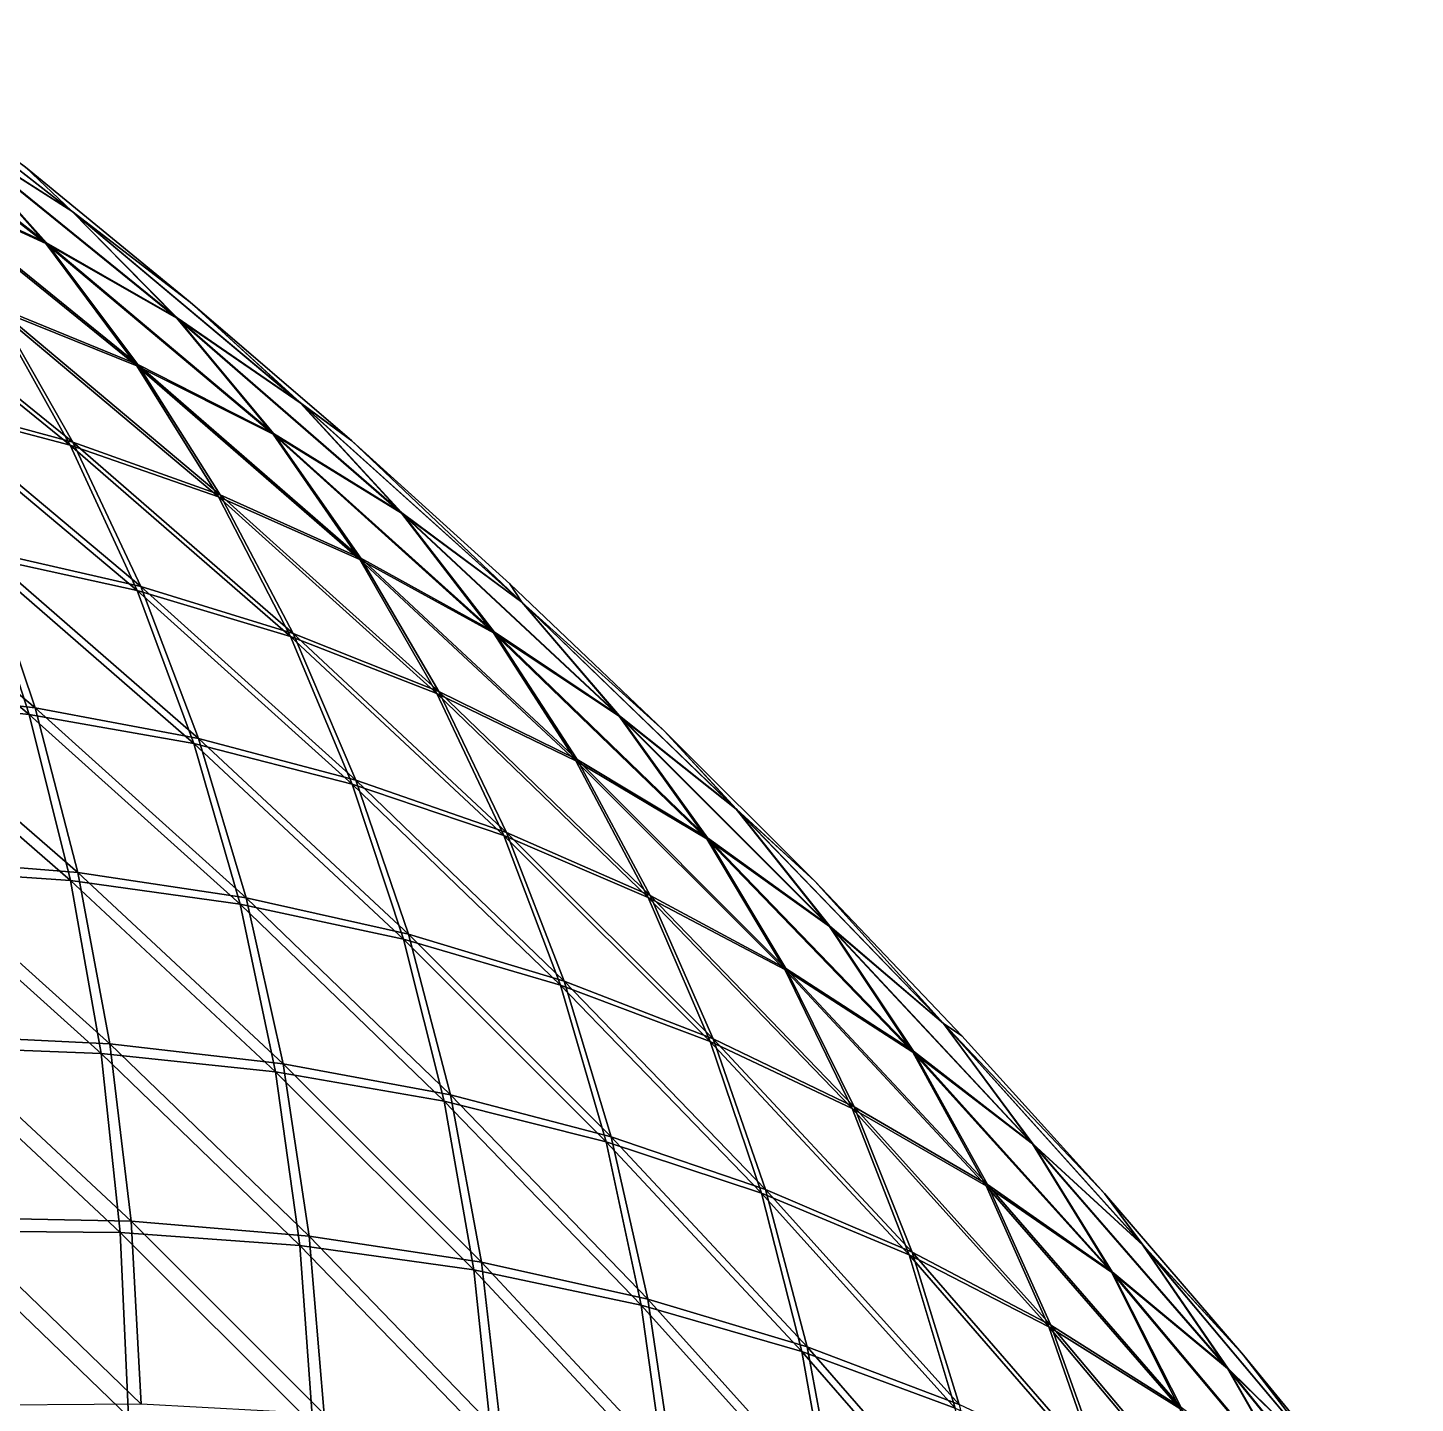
# Model space of a CAD drawing. Header units: millimetres. Extents: x -260 to 430, y -260 to 260.
# Drawn here: x 403.66 to 415.03, y 44.6 to 55.87 of the extents above; entities that cross this region are included whole.
import ezdxf

# ---------------------------------------------------------------- set-up
doc = ezdxf.new("R2010")
doc.units = ezdxf.units.MM
doc.header["$MEASUREMENT"] = 0
doc.layers.add('MESH_3D', color=2, linetype='CONTINUOUS')

msp = doc.modelspace()

# ---------------------------------------------------------------- linework, layer by layer
at = {"layer": 'MESH_3D'}
for points in [[(402.101, 55.87, 2452.443), (404.026, 54.367, 2452.443), (403.644, 54.728, 2450)], [(402.991, 55.026, 2454.883), (404.026, 54.367, 2452.443), (402.101, 55.87, 2452.443)], [(402.102, 55.871, 447.583), (403.644, 54.728, 450), (404.026, 54.368, 447.583)], [(402.102, 55.871, 447.583), (404.026, 54.368, 447.583), (402.994, 55.029, 445.169)], [(401.896, 55.598, 2457.317), (403.811, 54.102, 2457.317), (402.991, 55.026, 2454.883)], [(402.677, 54.624, 2459.742), (403.811, 54.102, 2457.317), (401.896, 55.598, 2457.317)], [(401.901, 55.605, 442.761), (403.816, 54.109, 442.761), (402.686, 54.635, 440.361)], [(402.994, 55.029, 445.169), (403.816, 54.109, 442.761), (401.901, 55.605, 442.761)], [(402.991, 55.026, 2454.883), (404.886, 53.492, 2454.883), (404.026, 54.367, 2452.443)], [(403.811, 54.102, 2457.317), (404.886, 53.492, 2454.883), (402.991, 55.026, 2454.883)], [(402.994, 55.029, 445.169), (404.888, 53.495, 445.169), (403.816, 54.109, 442.761)], [(404.026, 54.368, 447.583), (404.888, 53.495, 445.169), (402.994, 55.029, 445.169)], [(404.026, 54.367, 2452.443), (404.995, 53.623, 2450), (403.644, 54.728, 2450)], [(404.995, 53.623, 2450), (404.995, 53.623, 450), (403.644, 54.728, 450)], [(403.644, 54.728, 2450), (404.995, 53.623, 2450), (403.644, 54.728, 450)], [(404.026, 54.368, 447.583), (403.644, 54.728, 450), (404.995, 53.623, 450)], [(402.677, 54.624, 2459.742), (404.557, 53.101, 2459.742), (403.811, 54.102, 2457.317)], [(403.383, 53.574, 2462.155), (404.557, 53.101, 2459.742), (402.677, 54.624, 2459.742)], [(402.686, 54.635, 440.361), (404.566, 53.112, 440.361), (403.397, 53.591, 437.973)], [(403.816, 54.109, 442.761), (404.566, 53.112, 440.361), (402.686, 54.635, 440.361)], [(404.026, 54.368, 447.583), (404.995, 53.623, 450), (405.897, 52.798, 447.583)], [(404.026, 54.368, 447.583), (405.897, 52.798, 447.583), (404.888, 53.495, 445.169)], [(404.026, 54.367, 2452.443), (405.896, 52.797, 2452.443), (404.995, 53.623, 2450)], [(404.886, 53.492, 2454.883), (405.896, 52.797, 2452.443), (404.026, 54.367, 2452.443)], [(403.811, 54.102, 2457.317), (405.673, 52.54, 2457.317), (404.886, 53.492, 2454.883)], [(404.557, 53.101, 2459.742), (405.673, 52.54, 2457.317), (403.811, 54.102, 2457.317)], [(403.816, 54.109, 442.761), (405.678, 52.546, 442.761), (404.566, 53.112, 440.361)], [(404.888, 53.495, 445.169), (405.678, 52.546, 442.761), (403.816, 54.109, 442.761)], [(402.155, 53.955, 2464.554), (404.012, 52.451, 2464.554), (403.383, 53.574, 2462.155)], [(402.744, 52.784, 2466.935), (404.012, 52.451, 2464.554), (402.155, 53.955, 2464.554)], [(402.174, 53.981, 435.599), (404.033, 52.476, 435.599), (402.771, 52.818, 433.242)], [(403.397, 53.591, 437.973), (404.033, 52.476, 435.599), (402.174, 53.981, 435.599)], [(403.383, 53.574, 2462.155), (405.226, 52.027, 2462.155), (404.557, 53.101, 2459.742)], [(404.012, 52.451, 2464.554), (405.226, 52.027, 2462.155), (403.383, 53.574, 2462.155)], [(403.397, 53.591, 437.973), (405.241, 52.044, 437.973), (404.033, 52.476, 435.599)], [(404.566, 53.112, 440.361), (405.241, 52.044, 437.973), (403.397, 53.591, 437.973)], [(405.896, 52.797, 2452.443), (406.318, 52.485, 2450), (404.995, 53.623, 2450)], [(406.318, 52.485, 2450), (406.318, 52.485, 450), (404.995, 53.623, 450)], [(404.995, 53.623, 2450), (406.318, 52.485, 2450), (404.995, 53.623, 450)], [(405.897, 52.798, 447.583), (404.995, 53.623, 450), (406.318, 52.485, 450)], [(404.886, 53.492, 2454.883), (406.725, 51.893, 2454.883), (405.896, 52.797, 2452.443)], [(405.673, 52.54, 2457.317), (406.725, 51.893, 2454.883), (404.886, 53.492, 2454.883)], [(404.888, 53.495, 445.169), (406.727, 51.896, 445.169), (405.678, 52.546, 442.761)], [(405.897, 52.798, 447.583), (406.727, 51.896, 445.169), (404.888, 53.495, 445.169)], [(404.557, 53.101, 2459.742), (406.383, 51.514, 2459.742), (405.673, 52.54, 2457.317)], [(405.226, 52.027, 2462.155), (406.383, 51.514, 2459.742), (404.557, 53.101, 2459.742)], [(404.566, 53.112, 440.361), (406.393, 51.525, 440.361), (405.241, 52.044, 437.973)], [(405.678, 52.546, 442.761), (406.393, 51.525, 440.361), (404.566, 53.112, 440.361)], [(402.744, 52.784, 2466.935), (404.56, 51.26, 2466.935), (404.012, 52.451, 2464.554)], [(403.252, 51.546, 2469.295), (404.56, 51.26, 2466.935), (402.744, 52.784, 2466.935)], [(402.771, 52.818, 433.242), (404.589, 51.293, 433.242), (403.289, 51.59, 430.905)], [(404.033, 52.476, 435.599), (404.589, 51.293, 433.242), (402.771, 52.818, 433.242)], [(405.896, 52.797, 2452.443), (407.711, 51.164, 2452.443), (406.318, 52.485, 2450)], [(406.725, 51.893, 2454.883), (407.711, 51.164, 2452.443), (405.896, 52.797, 2452.443)], [(405.897, 52.798, 447.583), (407.711, 51.164, 447.583), (406.727, 51.896, 445.169)], [(405.897, 52.798, 447.583), (406.318, 52.485, 450), (407.711, 51.164, 447.583)], [(405.673, 52.54, 2457.317), (407.478, 50.914, 2457.317), (406.725, 51.893, 2454.883)], [(406.383, 51.514, 2459.742), (407.478, 50.914, 2457.317), (405.673, 52.54, 2457.317)], [(405.678, 52.546, 442.761), (407.484, 50.92, 442.761), (406.393, 51.525, 440.361)], [(406.727, 51.896, 445.169), (407.484, 50.92, 442.761), (405.678, 52.546, 442.761)], [(404.012, 52.451, 2464.554), (405.816, 50.883, 2464.554), (405.226, 52.027, 2462.155)], [(404.56, 51.26, 2466.935), (405.816, 50.883, 2464.554), (404.012, 52.451, 2464.554)], [(404.033, 52.476, 435.599), (405.837, 50.907, 435.599), (404.589, 51.293, 433.242)], [(405.241, 52.044, 437.973), (405.837, 50.907, 435.599), (404.033, 52.476, 435.599)], [(407.711, 51.164, 2452.443), (407.612, 51.314, 2450), (406.318, 52.485, 2450)], [(407.612, 51.314, 2450), (407.612, 51.314, 450), (406.318, 52.485, 450)], [(406.318, 52.485, 2450), (407.612, 51.314, 2450), (406.318, 52.485, 450)], [(407.711, 51.164, 447.583), (406.318, 52.485, 450), (407.612, 51.314, 450)], [(405.226, 52.027, 2462.155), (407.015, 50.417, 2462.155), (406.383, 51.514, 2459.742)], [(405.816, 50.883, 2464.554), (407.015, 50.417, 2462.155), (405.226, 52.027, 2462.155)], [(405.241, 52.044, 437.973), (407.03, 50.433, 437.973), (405.837, 50.907, 435.599)], [(406.393, 51.525, 440.361), (407.03, 50.433, 437.973), (405.241, 52.044, 437.973)], [(406.725, 51.893, 2454.883), (408.508, 50.231, 2454.883), (407.711, 51.164, 2452.443)], [(407.478, 50.914, 2457.317), (408.508, 50.231, 2454.883), (406.725, 51.893, 2454.883)], [(406.727, 51.896, 445.169), (408.51, 50.234, 445.169), (407.484, 50.92, 442.761)], [(407.711, 51.164, 447.583), (408.51, 50.234, 445.169), (406.727, 51.896, 445.169)], [(401.896, 51.738, 2471.631), (403.676, 50.244, 2471.631), (403.252, 51.546, 2469.295)], [(402.282, 50.389, 2473.941), (403.676, 50.244, 2471.631), (401.896, 51.738, 2471.631)], [(401.942, 51.794, 428.591), (403.724, 50.298, 428.591), (402.338, 50.457, 426.303)], [(403.289, 51.59, 430.905), (403.724, 50.298, 428.591), (401.942, 51.794, 428.591)], [(403.252, 51.546, 2469.295), (405.025, 50.005, 2469.295), (404.56, 51.26, 2466.935)], [(403.676, 50.244, 2471.631), (405.025, 50.005, 2469.295), (403.252, 51.546, 2469.295)], [(403.289, 51.59, 430.905), (405.063, 50.047, 430.905), (403.724, 50.298, 428.591)], [(404.589, 51.293, 433.242), (405.063, 50.047, 430.905), (403.289, 51.59, 430.905)], [(406.383, 51.514, 2459.742), (408.153, 49.864, 2459.742), (407.478, 50.914, 2457.317)], [(407.015, 50.417, 2462.155), (408.153, 49.864, 2459.742), (406.383, 51.514, 2459.742)], [(406.393, 51.525, 440.361), (408.163, 49.874, 440.361), (407.03, 50.433, 437.973)], [(407.484, 50.92, 442.761), (408.163, 49.874, 440.361), (406.393, 51.525, 440.361)], [(404.56, 51.26, 2466.935), (406.322, 49.674, 2466.935), (405.816, 50.883, 2464.554)], [(405.025, 50.005, 2469.295), (406.322, 49.674, 2466.935), (404.56, 51.26, 2466.935)], [(404.589, 51.293, 433.242), (406.352, 49.706, 433.242), (405.063, 50.047, 430.905)], [(405.837, 50.907, 435.599), (406.352, 49.706, 433.242), (404.589, 51.293, 433.242)], [(407.711, 51.164, 2452.443), (408.877, 50.111, 2450), (407.612, 51.314, 2450)], [(408.877, 50.111, 2450), (408.877, 50.111, 450), (407.612, 51.314, 450)], [(407.612, 51.314, 2450), (408.877, 50.111, 2450), (407.612, 51.314, 450)], [(407.711, 51.164, 447.583), (407.612, 51.314, 450), (408.877, 50.111, 450)], [(407.711, 51.164, 2452.443), (409.467, 49.467, 2452.443), (408.877, 50.111, 2450)], [(408.508, 50.231, 2454.883), (409.467, 49.467, 2452.443), (407.711, 51.164, 2452.443)], [(407.711, 51.164, 447.583), (408.877, 50.111, 450), (409.468, 49.468, 447.583)], [(407.711, 51.164, 447.583), (409.468, 49.468, 447.583), (408.51, 50.234, 445.169)], [(407.484, 50.92, 442.761), (409.232, 49.232, 442.761), (408.163, 49.874, 440.361)], [(408.51, 50.234, 445.169), (409.232, 49.232, 442.761), (407.484, 50.92, 442.761)], [(405.816, 50.883, 2464.554), (407.563, 49.253, 2464.554), (407.015, 50.417, 2462.155)], [(406.322, 49.674, 2466.935), (407.563, 49.253, 2464.554), (405.816, 50.883, 2464.554)], [(405.837, 50.907, 435.599), (407.586, 49.277, 435.599), (406.352, 49.706, 433.242)], [(407.03, 50.433, 437.973), (407.586, 49.277, 435.599), (405.837, 50.907, 435.599)], [(407.478, 50.914, 2457.317), (409.226, 49.226, 2457.317), (408.508, 50.231, 2454.883)], [(408.153, 49.864, 2459.742), (409.226, 49.226, 2457.317), (407.478, 50.914, 2457.317)], [(402.282, 50.389, 2473.941), (404.014, 48.883, 2473.941), (403.676, 50.244, 2471.631)], [(402.58, 48.983, 2476.222), (404.014, 48.883, 2473.941), (402.282, 50.389, 2473.941)], [(402.338, 50.457, 426.303), (404.074, 48.949, 426.303), (402.65, 49.063, 424.043)], [(403.724, 50.298, 428.591), (404.074, 48.949, 426.303), (402.338, 50.457, 426.303)], [(407.015, 50.417, 2462.155), (408.745, 48.745, 2462.155), (408.153, 49.864, 2459.742)], [(407.563, 49.253, 2464.554), (408.745, 48.745, 2462.155), (407.015, 50.417, 2462.155)], [(407.03, 50.433, 437.973), (408.761, 48.761, 437.973), (407.586, 49.277, 435.599)], [(408.163, 49.874, 440.361), (408.761, 48.761, 437.973), (407.03, 50.433, 437.973)], [(403.676, 50.244, 2471.631), (405.403, 48.689, 2471.631), (405.025, 50.005, 2469.295)], [(404.014, 48.883, 2473.941), (405.403, 48.689, 2471.631), (403.676, 50.244, 2471.631)], [(403.724, 50.298, 428.591), (405.452, 48.742, 428.591), (404.074, 48.949, 426.303)], [(405.063, 50.047, 430.905), (405.452, 48.742, 428.591), (403.724, 50.298, 428.591)], [(408.508, 50.231, 2454.883), (410.231, 48.508, 2454.883), (409.467, 49.467, 2452.443)], [(409.226, 49.226, 2457.317), (410.231, 48.508, 2454.883), (408.508, 50.231, 2454.883)], [(408.51, 50.234, 445.169), (410.234, 48.51, 445.169), (409.232, 49.232, 442.761)], [(409.468, 49.468, 447.583), (410.234, 48.51, 445.169), (408.51, 50.234, 445.169)], [(405.063, 50.047, 430.905), (406.782, 48.444, 430.905), (405.452, 48.742, 428.591)], [(406.352, 49.706, 433.242), (406.782, 48.444, 430.905), (405.063, 50.047, 430.905)], [(409.467, 49.467, 2452.443), (410.111, 48.877, 2450), (408.877, 50.111, 2450)], [(410.111, 48.877, 2450), (410.111, 48.877, 450), (408.877, 50.111, 450)], [(408.877, 50.111, 2450), (410.111, 48.877, 2450), (408.877, 50.111, 450)], [(409.468, 49.468, 447.583), (408.877, 50.111, 450), (410.111, 48.877, 450)], [(405.025, 50.005, 2469.295), (406.742, 48.403, 2469.295), (406.322, 49.674, 2466.935)], [(405.403, 48.689, 2471.631), (406.742, 48.403, 2469.295), (405.025, 50.005, 2469.295)], [(408.153, 49.864, 2459.742), (409.864, 48.153, 2459.742), (409.226, 49.226, 2457.317)], [(408.745, 48.745, 2462.155), (409.864, 48.153, 2459.742), (408.153, 49.864, 2459.742)], [(408.163, 49.874, 440.361), (409.874, 48.163, 440.361), (408.761, 48.761, 437.973)], [(409.232, 49.232, 442.761), (409.874, 48.163, 440.361), (408.163, 49.874, 440.361)], [(406.322, 49.674, 2466.935), (408.027, 48.027, 2466.935), (407.563, 49.253, 2464.554)], [(406.742, 48.403, 2469.295), (408.027, 48.027, 2466.935), (406.322, 49.674, 2466.935)], [(406.352, 49.706, 433.242), (408.058, 48.058, 433.242), (406.782, 48.444, 430.905)], [(407.586, 49.277, 435.599), (408.058, 48.058, 433.242), (406.352, 49.706, 433.242)], [(409.467, 49.467, 2452.443), (411.164, 47.711, 2452.443), (410.111, 48.877, 2450)], [(410.231, 48.508, 2454.883), (411.164, 47.711, 2452.443), (409.467, 49.467, 2452.443)], [(409.468, 49.468, 447.583), (411.164, 47.711, 447.583), (410.234, 48.51, 445.169)], [(409.468, 49.468, 447.583), (410.111, 48.877, 450), (411.164, 47.711, 447.583)], [(407.563, 49.253, 2464.554), (409.253, 47.563, 2464.554), (408.745, 48.745, 2462.155)], [(408.027, 48.027, 2466.935), (409.253, 47.563, 2464.554), (407.563, 49.253, 2464.554)], [(407.586, 49.277, 435.599), (409.277, 47.586, 435.599), (408.058, 48.058, 433.242)], [(408.761, 48.761, 437.973), (409.277, 47.586, 435.599), (407.586, 49.277, 435.599)], [(409.226, 49.226, 2457.317), (410.914, 47.478, 2457.317), (410.231, 48.508, 2454.883)], [(409.864, 48.153, 2459.742), (410.914, 47.478, 2457.317), (409.226, 49.226, 2457.317)], [(409.232, 49.232, 442.761), (410.92, 47.484, 442.761), (409.874, 48.163, 440.361)], [(410.234, 48.51, 445.169), (410.92, 47.484, 442.761), (409.232, 49.232, 442.761)], [(402.65, 49.063, 424.043), (404.336, 47.545, 424.043), (402.874, 47.617, 421.814)], [(404.074, 48.949, 426.303), (404.336, 47.545, 424.043), (402.65, 49.063, 424.043)], [(402.58, 48.983, 2476.222), (404.264, 47.467, 2476.222), (404.014, 48.883, 2473.941)], [(402.79, 47.523, 2478.472), (404.264, 47.467, 2476.222), (402.58, 48.983, 2476.222)], [(404.014, 48.883, 2473.941), (405.694, 47.317, 2473.941), (405.403, 48.689, 2471.631)], [(404.264, 47.467, 2476.222), (405.694, 47.317, 2473.941), (404.014, 48.883, 2473.941)], [(404.074, 48.949, 426.303), (405.755, 47.381, 426.303), (404.336, 47.545, 424.043)], [(405.452, 48.742, 428.591), (405.755, 47.381, 426.303), (404.074, 48.949, 426.303)], [(411.164, 47.711, 2452.443), (411.314, 47.612, 2450), (410.111, 48.877, 2450)], [(411.314, 47.612, 2450), (411.314, 47.612, 450), (410.111, 48.877, 450)], [(410.111, 48.877, 2450), (411.314, 47.612, 2450), (410.111, 48.877, 450)], [(411.164, 47.711, 447.583), (410.111, 48.877, 450), (411.314, 47.612, 450)], [(408.761, 48.761, 437.973), (410.433, 47.03, 437.973), (409.277, 47.586, 435.599)], [(409.874, 48.163, 440.361), (410.433, 47.03, 437.973), (408.761, 48.761, 437.973)], [(405.403, 48.689, 2471.631), (407.075, 47.075, 2471.631), (406.742, 48.403, 2469.295)], [(405.694, 47.317, 2473.941), (407.075, 47.075, 2471.631), (405.403, 48.689, 2471.631)], [(405.452, 48.742, 428.591), (407.126, 47.126, 428.591), (405.755, 47.381, 426.303)], [(406.782, 48.444, 430.905), (407.126, 47.126, 428.591), (405.452, 48.742, 428.591)], [(408.745, 48.745, 2462.155), (410.417, 47.015, 2462.155), (409.864, 48.153, 2459.742)], [(409.253, 47.563, 2464.554), (410.417, 47.015, 2462.155), (408.745, 48.745, 2462.155)], [(406.782, 48.444, 430.905), (408.444, 46.782, 430.905), (407.126, 47.126, 428.591)], [(408.058, 48.058, 433.242), (408.444, 46.782, 430.905), (406.782, 48.444, 430.905)], [(410.231, 48.508, 2454.883), (411.893, 46.725, 2454.883), (411.164, 47.711, 2452.443)], [(410.914, 47.478, 2457.317), (411.893, 46.725, 2454.883), (410.231, 48.508, 2454.883)], [(410.234, 48.51, 445.169), (411.896, 46.727, 445.169), (410.92, 47.484, 442.761)], [(411.164, 47.711, 447.583), (411.896, 46.727, 445.169), (410.234, 48.51, 445.169)], [(406.742, 48.403, 2469.295), (408.403, 46.742, 2469.295), (408.027, 48.027, 2466.935)], [(407.075, 47.075, 2471.631), (408.403, 46.742, 2469.295), (406.742, 48.403, 2469.295)], [(409.864, 48.153, 2459.742), (411.514, 46.383, 2459.742), (410.914, 47.478, 2457.317)], [(410.417, 47.015, 2462.155), (411.514, 46.383, 2459.742), (409.864, 48.153, 2459.742)], [(409.874, 48.163, 440.361), (411.525, 46.393, 440.361), (410.433, 47.03, 437.973)], [(410.92, 47.484, 442.761), (411.525, 46.393, 440.361), (409.874, 48.163, 440.361)], [(408.027, 48.027, 2466.935), (409.674, 46.322, 2466.935), (409.253, 47.563, 2464.554)], [(408.403, 46.742, 2469.295), (409.674, 46.322, 2466.935), (408.027, 48.027, 2466.935)], [(408.058, 48.058, 433.242), (409.706, 46.352, 433.242), (408.444, 46.782, 430.905)], [(409.277, 47.586, 435.599), (409.706, 46.352, 433.242), (408.058, 48.058, 433.242)], [(411.164, 47.711, 2452.443), (412.485, 46.318, 2450), (411.314, 47.612, 2450)], [(411.164, 47.711, 2452.443), (412.797, 45.896, 2452.443), (412.485, 46.318, 2450)], [(411.893, 46.725, 2454.883), (412.797, 45.896, 2452.443), (411.164, 47.711, 2452.443)], [(411.164, 47.711, 447.583), (411.314, 47.612, 450), (412.485, 46.318, 450)], [(411.164, 47.711, 447.583), (412.798, 45.897, 447.583), (411.896, 46.727, 445.169)], [(411.164, 47.711, 447.583), (412.485, 46.318, 450), (412.798, 45.897, 447.583)], [(402.79, 47.523, 2478.472), (404.422, 46, 2478.472), (404.264, 47.467, 2476.222)], [(402.908, 46.014, 2480.686), (404.422, 46, 2478.472), (402.79, 47.523, 2478.472)], [(402.874, 47.617, 421.814), (404.51, 46.091, 421.814), (403.009, 46.121, 419.618)], [(404.336, 47.545, 424.043), (404.51, 46.091, 421.814), (402.874, 47.617, 421.814)], [(404.336, 47.545, 424.043), (405.969, 45.969, 424.043), (404.51, 46.091, 421.814)], [(405.755, 47.381, 426.303), (405.969, 45.969, 424.043), (404.336, 47.545, 424.043)], [(409.253, 47.563, 2464.554), (410.883, 45.816, 2464.554), (410.417, 47.015, 2462.155)], [(409.674, 46.322, 2466.935), (410.883, 45.816, 2464.554), (409.253, 47.563, 2464.554)], [(409.277, 47.586, 435.599), (410.907, 45.837, 435.599), (409.706, 46.352, 433.242)], [(410.433, 47.03, 437.973), (410.907, 45.837, 435.599), (409.277, 47.586, 435.599)], [(412.485, 46.318, 2450), (412.485, 46.318, 450), (411.314, 47.612, 450)], [(411.314, 47.612, 2450), (412.485, 46.318, 2450), (411.314, 47.612, 450)], [(404.264, 47.467, 2476.222), (405.893, 45.893, 2476.222), (405.694, 47.317, 2473.941)], [(404.422, 46, 2478.472), (405.893, 45.893, 2476.222), (404.264, 47.467, 2476.222)], [(410.914, 47.478, 2457.317), (412.54, 45.673, 2457.317), (411.893, 46.725, 2454.883)], [(411.514, 46.383, 2459.742), (412.54, 45.673, 2457.317), (410.914, 47.478, 2457.317)], [(410.92, 47.484, 442.761), (412.546, 45.678, 442.761), (411.525, 46.393, 440.361)], [(411.896, 46.727, 445.169), (412.546, 45.678, 442.761), (410.92, 47.484, 442.761)], [(405.694, 47.317, 2473.941), (407.317, 45.694, 2473.941), (407.075, 47.075, 2471.631)], [(405.893, 45.893, 2476.222), (407.317, 45.694, 2473.941), (405.694, 47.317, 2473.941)], [(405.755, 47.381, 426.303), (407.381, 45.755, 426.303), (405.969, 45.969, 424.043)], [(407.126, 47.126, 428.591), (407.381, 45.755, 426.303), (405.755, 47.381, 426.303)], [(407.075, 47.075, 2471.631), (408.689, 45.403, 2471.631), (408.403, 46.742, 2469.295)], [(407.317, 45.694, 2473.941), (408.689, 45.403, 2471.631), (407.075, 47.075, 2471.631)], [(407.126, 47.126, 428.591), (408.742, 45.452, 428.591), (407.381, 45.755, 426.303)], [(408.444, 46.782, 430.905), (408.742, 45.452, 428.591), (407.126, 47.126, 428.591)], [(410.417, 47.015, 2462.155), (412.027, 45.226, 2462.155), (411.514, 46.383, 2459.742)], [(410.883, 45.816, 2464.554), (412.027, 45.226, 2462.155), (410.417, 47.015, 2462.155)], [(410.433, 47.03, 437.973), (412.044, 45.241, 437.973), (410.907, 45.837, 435.599)], [(411.525, 46.393, 440.361), (412.044, 45.241, 437.973), (410.433, 47.03, 437.973)], [(408.403, 46.742, 2469.295), (410.005, 45.025, 2469.295), (409.674, 46.322, 2466.935)], [(408.689, 45.403, 2471.631), (410.005, 45.025, 2469.295), (408.403, 46.742, 2469.295)], [(408.444, 46.782, 430.905), (410.047, 45.063, 430.905), (408.742, 45.452, 428.591)], [(409.706, 46.352, 433.242), (410.047, 45.063, 430.905), (408.444, 46.782, 430.905)], [(411.893, 46.725, 2454.883), (413.492, 44.886, 2454.883), (412.797, 45.896, 2452.443)], [(412.54, 45.673, 2457.317), (413.492, 44.886, 2454.883), (411.893, 46.725, 2454.883)], [(411.896, 46.727, 445.169), (413.495, 44.888, 445.169), (412.546, 45.678, 442.761)], [(412.798, 45.897, 447.583), (413.495, 44.888, 445.169), (411.896, 46.727, 445.169)], [(411.514, 46.383, 2459.742), (413.101, 44.557, 2459.742), (412.54, 45.673, 2457.317)], [(412.027, 45.226, 2462.155), (413.101, 44.557, 2459.742), (411.514, 46.383, 2459.742)], [(411.525, 46.393, 440.361), (413.112, 44.566, 440.361), (412.044, 45.241, 437.973)], [(412.546, 45.678, 442.761), (413.112, 44.566, 440.361), (411.525, 46.393, 440.361)], [(409.674, 46.322, 2466.935), (411.26, 44.56, 2466.935), (410.883, 45.816, 2464.554)], [(410.005, 45.025, 2469.295), (411.26, 44.56, 2466.935), (409.674, 46.322, 2466.935)], [(409.706, 46.352, 433.242), (411.293, 44.589, 433.242), (410.047, 45.063, 430.905)], [(410.907, 45.837, 435.599), (411.293, 44.589, 433.242), (409.706, 46.352, 433.242)], [(412.797, 45.896, 2452.443), (413.623, 44.995, 2450), (412.485, 46.318, 2450)], [(413.623, 44.995, 2450), (413.623, 44.995, 450), (412.485, 46.318, 450)], [(412.485, 46.318, 2450), (413.623, 44.995, 2450), (412.485, 46.318, 450)], [(412.798, 45.897, 447.583), (412.485, 46.318, 450), (413.623, 44.995, 450)], [(403.009, 46.121, 419.618), (404.592, 44.592, 419.618), (403.052, 44.582, 417.459)], [(404.51, 46.091, 421.814), (404.592, 44.592, 419.618), (403.009, 46.121, 419.618)], [(404.51, 46.091, 421.814), (406.091, 44.51, 421.814), (404.592, 44.592, 419.618)], [(405.969, 45.969, 424.043), (406.091, 44.51, 421.814), (404.51, 46.091, 421.814)], [(402.908, 46.014, 2480.686), (404.488, 44.488, 2480.686), (404.422, 46, 2478.472)], [(402.934, 44.46, 2482.863), (404.488, 44.488, 2480.686), (402.908, 46.014, 2480.686)], [(404.422, 46, 2478.472), (406, 44.422, 2478.472), (405.893, 45.893, 2476.222)], [(404.488, 44.488, 2480.686), (406, 44.422, 2478.472), (404.422, 46, 2478.472)], [(405.969, 45.969, 424.043), (407.545, 44.336, 424.043), (406.091, 44.51, 421.814)], [(407.381, 45.755, 426.303), (407.545, 44.336, 424.043), (405.969, 45.969, 424.043)], [(405.893, 45.893, 2476.222), (407.467, 44.264, 2476.222), (407.317, 45.694, 2473.941)], [(406, 44.422, 2478.472), (407.467, 44.264, 2476.222), (405.893, 45.893, 2476.222)], [(410.883, 45.816, 2464.554), (412.451, 44.012, 2464.554), (412.027, 45.226, 2462.155)], [(411.26, 44.56, 2466.935), (412.451, 44.012, 2464.554), (410.883, 45.816, 2464.554)], [(410.907, 45.837, 435.599), (412.476, 44.033, 435.599), (411.293, 44.589, 433.242)], [(412.044, 45.241, 437.973), (412.476, 44.033, 435.599), (410.907, 45.837, 435.599)], [(412.797, 45.896, 2452.443), (414.367, 44.026, 2452.443), (413.623, 44.995, 2450)], [(413.492, 44.886, 2454.883), (414.367, 44.026, 2452.443), (412.797, 45.896, 2452.443)], [(412.798, 45.897, 447.583), (414.368, 44.026, 447.583), (413.495, 44.888, 445.169)], [(412.798, 45.897, 447.583), (413.623, 44.995, 450), (414.368, 44.026, 447.583)], [(407.317, 45.694, 2473.941), (408.883, 44.014, 2473.941), (408.689, 45.403, 2471.631)], [(407.467, 44.264, 2476.222), (408.883, 44.014, 2473.941), (407.317, 45.694, 2473.941)], [(407.381, 45.755, 426.303), (408.949, 44.074, 426.303), (407.545, 44.336, 424.043)], [(408.742, 45.452, 428.591), (408.949, 44.074, 426.303), (407.381, 45.755, 426.303)], [(412.54, 45.673, 2457.317), (414.102, 43.811, 2457.317), (413.492, 44.886, 2454.883)], [(413.101, 44.557, 2459.742), (414.102, 43.811, 2457.317), (412.54, 45.673, 2457.317)], [(412.546, 45.678, 442.761), (414.109, 43.816, 442.761), (413.112, 44.566, 440.361)], [(413.495, 44.888, 445.169), (414.109, 43.816, 442.761), (412.546, 45.678, 442.761)], [(408.689, 45.403, 2471.631), (410.244, 43.676, 2471.631), (410.005, 45.025, 2469.295)], [(408.883, 44.014, 2473.941), (410.244, 43.676, 2471.631), (408.689, 45.403, 2471.631)], [(408.742, 45.452, 428.591), (410.298, 43.724, 428.591), (408.949, 44.074, 426.303)], [(410.047, 45.063, 430.905), (410.298, 43.724, 428.591), (408.742, 45.452, 428.591)], [(412.044, 45.241, 437.973), (413.591, 43.397, 437.973), (412.476, 44.033, 435.599)], [(413.112, 44.566, 440.361), (413.591, 43.397, 437.973), (412.044, 45.241, 437.973)], [(412.027, 45.226, 2462.155), (413.574, 43.383, 2462.155), (413.101, 44.557, 2459.742)], [(412.451, 44.012, 2464.554), (413.574, 43.383, 2462.155), (412.027, 45.226, 2462.155)], [(410.005, 45.025, 2469.295), (411.546, 43.252, 2469.295), (411.26, 44.56, 2466.935)], [(410.244, 43.676, 2471.631), (411.546, 43.252, 2469.295), (410.005, 45.025, 2469.295)], [(410.047, 45.063, 430.905), (411.59, 43.289, 430.905), (410.298, 43.724, 428.591)], [(411.293, 44.589, 433.242), (411.59, 43.289, 430.905), (410.047, 45.063, 430.905)], [(414.367, 44.026, 2452.443), (414.728, 43.644, 2450), (413.623, 44.995, 2450)], [(414.728, 43.644, 2450), (414.728, 43.644, 450), (413.623, 44.995, 450)], [(413.623, 44.995, 2450), (414.728, 43.644, 2450), (413.623, 44.995, 450)], [(414.368, 44.026, 447.583), (413.623, 44.995, 450), (414.728, 43.644, 450)], [(413.492, 44.886, 2454.883), (415.026, 42.991, 2454.883), (414.367, 44.026, 2452.443)], [(414.102, 43.811, 2457.317), (415.026, 42.991, 2454.883), (413.492, 44.886, 2454.883)], [(413.495, 44.888, 445.169), (415.029, 42.994, 445.169), (414.109, 43.816, 442.761)], [(414.368, 44.026, 447.583), (415.029, 42.994, 445.169), (413.495, 44.888, 445.169)]]:
    msp.add_3dface(points, dxfattribs=at)

doc.saveas('drawing.dxf')
